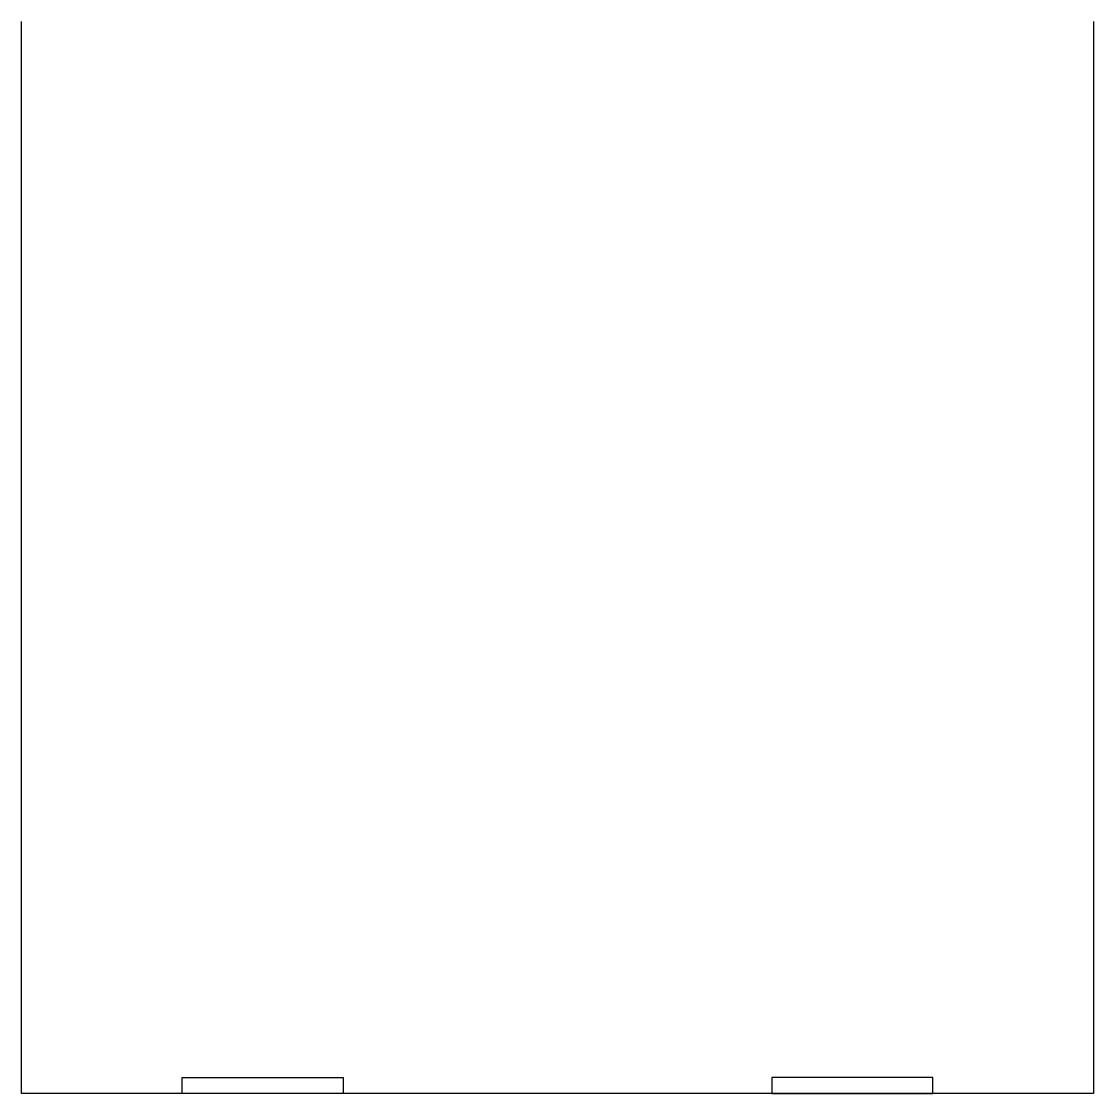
# Model space of a CAD drawing. Header units: millimetres. Extents: x 444 to 811, y -61 to 306.
import ezdxf

# ---------------------------------------------------------------- set-up
doc = ezdxf.new("R2010")
doc.units = ezdxf.units.MM
doc.layers.get('0').update_dxf_attribs({"linetype": 'CONTINUOUS'})

msp = doc.modelspace()

# ---------------------------------------------------------------- linework, layer by layer
for p, q in [((444.5, -61.1), (444.5, 305.5)), ((811.1, 305.5), (811.1, -61.1)), ((811.1, -61.1), (444.5, -61.1))]:
    msp.add_line(p, q)
for points in [[(554.5, -61.1), (499.5, -61.1), (499.5, -55.6), (554.5, -55.6)], [(701.1, -61.1), (756.1, -61.1), (756.1, -55.6), (701.1, -55.6)]]:
    msp.add_lwpolyline(points, close=True)

doc.saveas('drawing.dxf')
